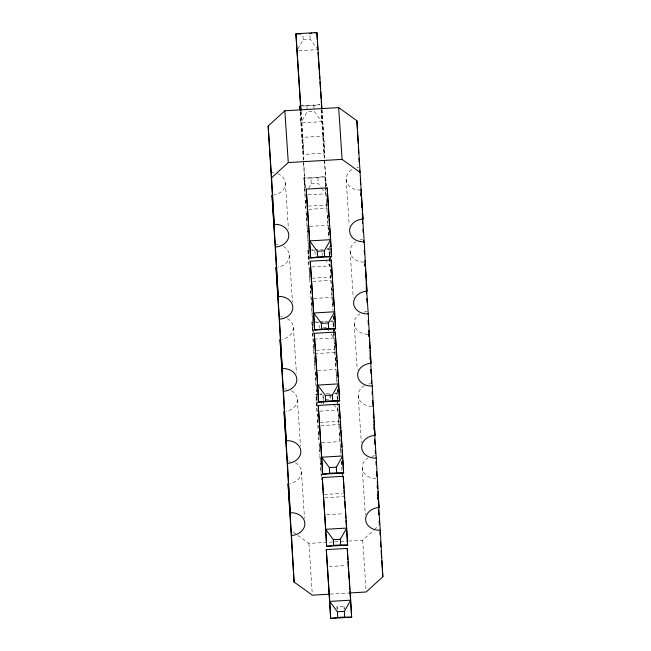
<?xml version="1.0" encoding="UTF-8"?>
<svg xmlns="http://www.w3.org/2000/svg" width="651" height="651" viewBox="0 0 651 651"><rect width="100%" height="100%" fill="white"/><g stroke="black" fill="none" stroke-linecap="round" stroke-linejoin="round"><path stroke-width="0.49" stroke-dasharray="3.25 2.44" d="M297.841 49.102L303.195 39.638L302.935 34.91M308.786 188.147L311.219 183.842L310.909 178.171L303.936 178L309.225 260.384M321.309 403.596L322.766 401.016M348.773 541.046L362.721 540.216L373.609 530.28M374.333 529.621L378.687 525.65M301.918 105.942L313.888 105.649L319.893 104.795M310.909 178.171L324.906 176.755L325.573 186.813M326.916 249.146L328.918 248.861L330.391 270.979M330.928 321.252L332.93 320.967L333.328 326.997M334.94 393.35L336.941 393.066L337.34 399.104M303.195 39.638L310.185 39.223L316.655 47.987M298.858 50.705L317.834 49.582M299.924 105.893L319.901 104.713M326.118 186.031L321.846 121.688L314.197 111.329L307.207 111.744L300.876 122.933L303.48 162.14M301.055 111.207L302.796 137.345L323.759 136.1L324.711 153.14L303.74 154.377L300.868 111.15M311.219 183.842L318.209 183.427L321.155 187.415M307.882 194.852L325.858 193.786L328.796 238.022M308.175 206.098L327.152 204.975M308.802 209.329L326.778 208.263M309.754 226.361L328.722 225.238M309.949 249.984L313.945 249.748M314.938 249.691L322.929 249.219M326.924 248.975L328.918 248.861L332.807 310.128M311.894 266.959L329.87 265.893L326.338 261.108M312.187 278.197L331.164 277.074M312.814 281.435L330.789 280.369M313.758 298.467L331.733 297.401M313.961 322.09L318.949 321.789M319.95 321.732L327.941 321.26M328.934 321.203L332.93 320.967L333.377 328.983M319.926 322.318L325.915 321.96M323.238 327.811L326.232 327.64L326.078 324.8M313.904 339.179L333.882 337.999L336.819 382.235M316.199 350.303L335.175 349.18M314.832 353.656L334.801 352.476M317.769 370.574L335.745 369.508M318.966 394.132L315.971 394.311L319.796 454.577M319.966 394.075L321.96 393.953M325.956 393.717L330.952 393.424M334.948 393.188L336.941 393.066L337.389 401.081M325.272 399.454L330.269 399.161L329.984 394.913M319.918 411.163L337.885 410.097L340.896 455.342M320.211 422.409L339.187 421.278M320.837 425.64L339.806 424.517M321.781 442.672L339.757 441.606M324.222 494.508L342.198 493.442M324.849 497.746L343.818 496.623M326.794 514.721L343.769 513.712M297.792 535.399L308.908 543.406L333.825 541.925M334.817 541.868L347.772 541.103M329.235 566.557L346.21 565.548M330.285 594.119L349.221 592.996M337.194 609.523L337.031 606.683L344.021 606.268L344.192 608.815M313.302 333.491L307.947 250.106L310.934 250.179M311.935 250.196L314.913 250.269M315.711 381.462L311.959 322.204L314.946 322.278M315.947 322.302L318.925 322.375L319.242 328.055M318.957 394.384L315.971 394.311L317.379 415.428M319.95 394.408L321.944 394.457M293.023 531.965L296.994 534.829M321.74 188.212L325.858 193.786L325.524 187.781M326.818 328.438L328.584 330.822M330.936 334.012L333.882 337.999L333.654 333.987M333.776 404.523L337.885 410.097L337.446 402.082M346.161 179.489L349.205 225.295M350.173 251.595L353.216 297.393M354.185 323.693L357.228 369.499M358.196 395.8L361.305 442.599M362.208 467.906L365.317 514.705M362.721 540.216L366.098 590.994M322.025 109.962L323.759 136.1M321.838 109.905L324.711 153.14M321.228 109.677L326.306 186.088M325.638 187.814L326.306 197.871M326.574 201.891L327.111 209.931M327.445 214.96L327.909 221.999M328.177 226.019L328.983 238.087M329.845 251.156L330.114 255.176M330.179 256.185L330.382 259.196M329.325 246.07L329.927 255.119M329.992 256.12L330.399 262.158M330.651 274.999L331.188 283.047M331.522 288.067L331.994 295.106M332.059 296.115L332.791 307.174M333.393 316.223L333.662 320.243M333.93 324.263L334.126 327.282M334.191 328.283L334.394 331.302M333.206 316.158L333.939 327.217M334.004 328.226L334.476 335.265M333.402 327.998L333.597 331.017M333.662 332.026L334.468 344.086M334.533 345.095L335.265 356.154M335.33 357.155L336.071 368.214M336.339 372.242L336.868 380.282M337.47 389.331L337.739 393.35M337.283 389.274L337.682 395.303M337.747 396.304L337.95 399.323M337.405 400.105L337.609 403.124M337.877 407.144L339.342 429.261M339.61 433.281L340.147 441.329M340.481 446.35L340.945 453.389M341.482 461.429L341.751 465.457M342.214 472.496L342.418 475.507M341.295 461.372L342.231 475.45M323.278 399.576L322.937 394.482L323.49 403.36M323.311 401.008L323.482 403.555M337.031 606.683L337.202 609.23M300.331 111.931L303.537 160.187M303.602 161.196L305.4 188.334M303.545 163.141L305.213 188.277M305.14 196.097L303.936 178L324.906 176.755L325.467 186.78M305.409 200.117L305.946 208.165M306.279 213.186L306.808 221.234M307.077 225.254L307.614 233.294M307.882 237.314L308.411 245.362M308.68 249.382L309.347 259.432M307.947 250.106L309.217 269.205M309.282 270.214L310.022 281.273M310.291 285.293L310.82 293.332M311.088 297.361L311.691 306.401M311.959 310.429L312.488 318.469M312.822 323.498L313.359 331.538M311.959 322.204L313.294 342.312M313.562 346.34L314.099 354.38M314.368 358.4L314.897 366.448M315.23 371.469L315.768 379.517M316.101 384.538L316.573 391.576M316.907 396.605L317.436 404.645M315.784 382.471L317.387 406.598M317.639 419.447L318.176 427.487M318.51 432.516L318.982 439.555M319.315 444.576L319.779 451.615M320.178 457.653L320.65 464.684M320.91 468.712L321.448 476.752M319.861 455.578L321.464 479.706M285.35 183.094L288.393 228.9M308.908 543.406L312.211 593.191M289.361 255.2L292.47 301.999M293.373 327.307L296.417 373.104M297.385 399.405L300.493 446.204M301.397 471.511L304.505 518.31M321.171 109.661L321.846 121.688L300.876 122.933L300.266 111.907M333.434 329.984L333.597 332.986M344.021 606.268L344.184 609.108M309.974 35.439L310.185 39.223M313.888 105.649L314.197 111.329M317.891 177.756L318.209 183.427M322.066 252.694L322.221 255.534M329.927 394.067L330.244 399.738M306.898 106.064L307.101 109.848M314.97 251.221L315.23 255.949M302.796 137.345L303.74 154.377M375.904 478.461A14.005 11.376 -3.8 0 1 362.851 470.811A14.005 11.376 -3.8 0 1 367.896 458.092M371.957 456.318A14.005 11.376 -3.8 0 1 375.554 455.716M295.432 462.828A14.005 11.376 -3.8 0 1 301.087 474.473A14.005 11.376 -3.8 0 1 289.874 483.49M288.621 460.973A14.005 11.376 -3.8 0 1 290.427 461.16M291.42 390.722A14.005 11.376 -3.8 0 1 297.076 402.375A14.005 11.376 -3.8 0 1 285.862 411.383M284.609 388.867A14.005 11.376 -3.8 0 1 286.416 389.054M371.892 406.354A14.005 11.376 -3.8 0 1 358.709 398.355A14.005 11.376 -3.8 0 1 364.641 385.555M368.824 384A14.005 11.376 -3.8 0 1 370.631 383.691M277.814 173.679A14.005 11.376 -3.8 0 1 285.211 185.323A14.005 11.376 -3.8 0 1 273.827 195.072M270.743 172.572A14.005 11.376 -3.8 0 1 274.38 172.743M360.776 190.019A14.005 11.376 -3.8 0 1 346.804 182.402A14.005 11.376 -3.8 0 1 352.606 169.244M356.789 167.689A14.005 11.376 -3.8 0 1 358.603 167.38M363.876 262.15A14.005 11.376 -3.8 0 1 350.816 254.5A14.005 11.376 -3.8 0 1 355.861 241.781M359.922 240.007A14.005 11.376 -3.8 0 1 362.615 239.487M283.397 246.517A14.005 11.376 -3.8 0 1 289.052 258.17A14.005 11.376 -3.8 0 1 277.839 267.179M274.755 244.67A14.005 11.376 -3.8 0 1 278.392 244.849M287.408 318.616A14.005 11.376 -3.8 0 1 293.064 330.269A14.005 11.376 -3.8 0 1 281.85 339.285M280.597 316.768A14.005 11.376 -3.8 0 1 282.404 316.947M367.88 334.256A14.005 11.376 -3.8 0 1 354.828 326.607A14.005 11.376 -3.8 0 1 359.873 313.888M363.933 312.114A14.005 11.376 -3.8 0 1 367.53 311.512"/><path stroke-width="0.98" d="M331.058 248.723L331.587 256.689L324.621 256.518L324.304 250.847L330.643 239.658L327.201 187.879L306.23 189.124L310.617 257.934L331.587 256.689L330.643 239.658L309.673 240.903L306.23 189.124M334.28 308.875L335.599 328.796L328.633 328.625L328.316 322.945L334.655 311.764L331.213 259.985L310.242 261.23L314.628 330.033L335.599 328.796L334.655 311.764L313.684 313.001L310.242 261.23M338.219 379.989L339.61 400.894L332.645 400.731L332.327 395.051L338.666 383.862L335.224 332.083L314.254 333.328L318.64 402.139L339.61 400.894L338.666 383.862L317.696 385.107L314.254 333.328M342.76 460.054L343.622 473L336.657 472.829L336.339 467.158L342.678 455.969L339.236 404.19L318.266 405.435L322.652 474.245L343.622 473L342.678 455.969L321.708 457.214L318.266 405.435M346.641 530.166L347.634 545.107L340.668 544.936L340.351 539.256L346.69 528.067L343.248 476.296L322.278 477.541L326.664 546.344L347.634 545.107L346.69 528.067L325.72 529.312L322.278 477.541M350.588 601.272L351.646 617.205L344.68 617.042L344.363 611.362L350.694 600.173L347.26 548.394L326.289 549.639L330.675 618.45L351.646 617.205L350.694 600.173L329.731 601.418L326.289 549.639M329.284 594.176L312.342 595.185L294.081 582.027L291.493 535.472A14.005 11.376 -3.8 0 0 304.839 523.29A14.005 11.376 -3.8 0 0 290.224 512.76L287.482 463.366A14.005 11.376 -3.8 0 0 300.827 451.184A14.005 11.376 -3.8 0 0 286.212 440.654L283.47 391.267A14.005 11.376 -3.8 0 0 296.815 379.077A14.005 11.376 -3.8 0 0 282.2 368.556L279.458 319.161A14.005 11.376 -3.8 0 0 292.804 306.979A14.005 11.376 -3.8 0 0 278.197 296.449L275.446 247.055A14.005 11.376 -3.8 0 0 288.792 234.873A14.005 11.376 -3.8 0 0 274.185 224.351L268.155 126.017L284.837 110.784L338.658 107.594L356.919 120.752L362.949 219.086A14.005 11.376 -3.8 0 0 349.603 231.268L350.238 234.181L351.792 236.834A14.005 11.376 -3.8 0 0 364.21 241.79L366.961 291.184A14.005 11.376 -3.8 0 0 353.615 303.366A14.005 11.376 -3.8 0 0 368.222 313.896L370.972 363.291A14.005 11.376 -3.8 0 0 357.627 375.472L358.262 378.386L359.816 381.038A14.005 11.376 -3.8 0 0 372.234 386.002L374.984 435.397A14.005 11.376 -3.8 0 0 361.639 447.579L362.273 450.484L363.828 453.145A14.005 11.376 -3.8 0 0 376.245 458.101L378.996 507.495A14.005 11.376 -3.8 0 0 365.65 519.677A14.005 11.376 -3.8 0 0 380.257 530.207L382.845 576.762L366.163 591.995L350.214 592.939M274.185 224.351L271.589 177.788L288.279 162.563L342.092 159.373L360.361 172.531M309.876 33.543L311.878 33.258M314.881 32.835L316.882 32.55L321.96 108.961M317.631 256.933L310.617 257.934L309.673 240.903L317.314 251.262L317.631 256.933L324.621 256.518M321.643 329.04L314.628 330.033L313.684 313.001L321.325 323.36L321.643 329.04L328.633 328.625M325.655 401.146L318.64 402.139L317.696 385.107L325.337 395.466L325.655 401.146L332.645 400.731M329.666 473.244L322.652 474.245L321.708 457.214L329.349 467.573L329.666 473.244L336.657 472.829M333.678 545.351L326.664 546.344L325.72 529.312L333.361 539.671L333.678 545.351L340.668 544.936M337.69 617.457L330.675 618.45L329.731 601.418L337.373 611.777L337.69 617.457L344.68 617.042M317.314 251.262L324.304 250.847M321.325 323.36L328.316 322.945M325.337 395.466L332.327 395.051M329.349 467.573L336.339 467.158M333.361 539.671L340.351 539.256M337.373 611.777L344.363 611.362M300.892 33.909L295.912 33.795L300.803 110.141M359.71 170.293L359.84 172.287M360.304 179.253L360.63 184.233M360.963 189.213L361.362 195.186M361.622 199.165L362.151 207.132M362.29 209.126L362.949 219.086M360.971 193.005L361.167 195.992M361.63 202.957L361.899 206.945M362.298 212.918L364.21 241.79M363.584 240.406L363.722 242.4M364.251 250.358L364.511 254.346M364.91 260.319L365.309 266.292M365.504 269.278L366.033 277.245M366.163 279.238L366.961 291.184M364.918 264.111L365.048 266.104M365.512 273.07L365.846 278.05M366.171 283.03L366.57 289.003M366.7 290.997L368.222 313.896M368.124 320.471L368.393 324.458M368.791 330.431L369.182 336.404M369.451 340.392L369.98 348.35M370.11 350.344L370.972 363.291M368.93 336.217L368.8 334.223L368.897 336.111M369.459 344.184L369.719 348.163M370.118 354.136L370.517 360.109M370.712 363.095L372.234 386.002M372.071 391.585L372.274 394.571M372.665 400.544L373.064 406.517M373.332 410.504L373.861 418.463M373.991 420.456L374.984 435.397M373.332 414.288L373.601 418.276M374 424.249L374.398 430.221M374.659 434.209L376.245 458.101M375.952 461.697L376.148 464.684M376.612 471.649L376.945 476.63M377.271 481.61L377.735 488.575M377.938 491.562L378.996 507.495M377.279 485.402L377.482 488.388M377.873 494.361L378.207 499.341M378.54 504.322L380.257 530.207M379.875 531.957L380.07 534.943M380.534 541.909L380.859 546.889M381.128 550.876L381.592 557.842M381.787 560.828L382.845 576.762M338.658 107.594L342.092 159.373M318.03 52.601L318.502 59.64M318.632 61.65L319.169 69.69M319.299 71.7L319.771 78.738M319.966 81.757L320.438 88.788M320.634 91.807L321.106 98.846M321.236 100.856L321.708 107.895M328.283 206.904L327.201 187.879M328.413 208.898L328.942 216.864M329.072 218.85L329.536 225.824M329.74 228.81L330.195 235.776M330.399 238.762L330.928 246.729M332.36 280.003L332.824 286.969M332.954 288.963L333.483 296.929M333.613 298.923L334.077 305.889M336.241 350.116L336.77 358.083M336.901 360.068L337.364 367.042M337.56 370.028L338.024 377.002M340.18 421.221L340.644 428.195M340.782 430.181L341.311 438.147M341.441 440.141L341.905 447.115M342.1 450.101L342.629 458.06M344.525 498.308L344.029 490.317M344.721 501.294L345.185 508.26M345.388 511.247L345.852 518.22M345.982 520.214L346.511 528.173M348.204 565.426L348.472 569.413M348.602 571.407L349.131 579.374M349.261 581.359L349.79 589.326M349.929 591.32L350.384 598.285M300.99 110.198L295.912 33.795L316.882 32.55L317.273 39.565M300.192 109.921L299.924 105.893L300.152 109.905M284.837 110.784L288.279 162.563M268.155 126.017L271.589 177.788M275.446 247.055L272.004 195.284L278.197 296.449M279.458 319.161L276.016 267.382L282.2 368.556M283.47 391.267L280.028 339.488L286.212 440.654M287.482 463.366L284.039 411.587L290.224 512.76M291.493 535.472L288.051 483.693L294.081 582.027M356.919 120.752L357.594 132.894M357.708 134.92L358.156 143.017M358.384 147.061L358.717 153.14M359.002 158.201L359.23 162.245M360.996 194.047L361.11 196.065M361.614 205.138L361.728 207.156M362.29 217.231L362.623 223.285M362.957 229.331L363.128 232.35M364.894 264.143L365.008 266.169M365.512 275.275L365.626 277.302M366.196 287.425L366.529 293.495M366.814 298.557L367.034 302.601M369.459 346.169L369.573 348.195M370.077 357.301L370.191 359.328M370.753 369.451L370.98 373.495M371.371 380.583L371.542 383.618M373.365 416.404L373.479 418.422M373.983 427.495L374.097 429.514M374.659 439.588L374.935 444.633M375.277 450.679L375.44 453.706M377.271 486.525L377.385 488.551M377.889 497.657L378.003 499.683M378.565 509.806L378.841 514.868M379.183 520.938L379.354 523.974M331.213 259.985L332.156 277.017M335.224 332.083L336.119 348.114M339.236 404.19L340.017 418.219M343.248 476.296L343.915 488.315M347.26 548.394L347.87 559.421M347.984 561.422L348.236 566.028M317.387 41.566L317.834 49.582"/></g></svg>
